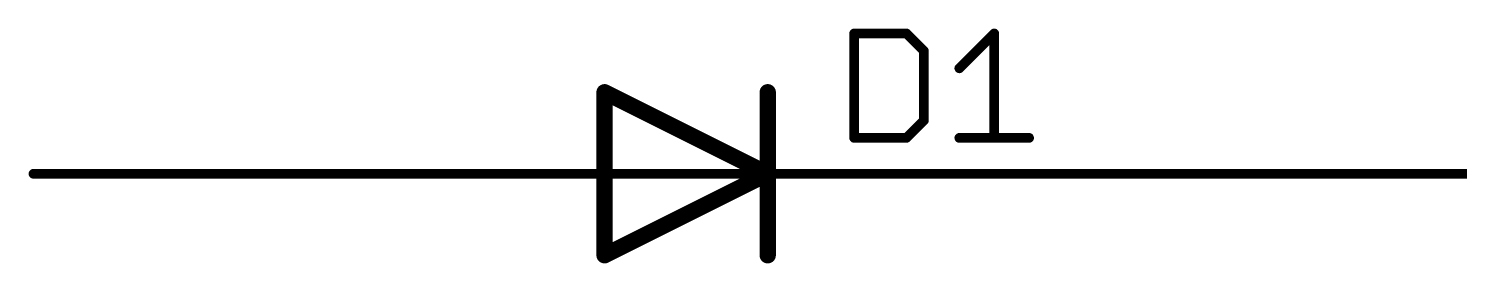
# Model space of a CAD drawing. Extents: x -31 to 132, y -51 to 79.
# Drawn here: x -30.56 to -8.28, y 24 to 27.66 of the extents above; entities that cross this region are included whole.
import ezdxf

# ---------------------------------------------------------------- set-up
doc = ezdxf.new("R2010")
doc.units = 0
for name, color, linetype in [('91', 82, 'CONTINUOUS'), ('94', 22, 'CONTINUOUS'), ('95', 253, 'CONTINUOUS')]:
    doc.layers.add(name, color=color, linetype=linetype)

msp = doc.modelspace()

# ---------------------------------------------------------------- linework, layer by layer
at = {"layer": '91', "const_width": 0.1524}
for points in [[(-30.48, 25.4), (-22.86, 25.4)], [(-17.78, 25.4), (10.16, 25.4)]]:
    msp.add_lwpolyline(points, dxfattribs=at)
at = {"layer": '91', "const_width": 0.0762}
for points in [[(-30.48, 25.4381, 1), (-30.48, 25.3619)], [(-22.86, 25.3619, 1), (-22.86, 25.4381)], [(-17.78, 25.4381, 1), (-17.78, 25.3619)]]:
    msp.add_lwpolyline(points, format="xyb", dxfattribs=at)
at = {"layer": '94'}
for points, const_width in [([(-19.05, 25.4), (-21.59, 26.67)], 0.254), ([(-21.59, 26.67), (-21.59, 24.13)], 0.254), ([(-19.05, 26.67), (-19.05, 25.4)], 0.254), ([(-22.86, 25.4), (-20.32, 25.4)], 0.1524), ([(-21.59, 24.13), (-19.05, 25.4)], 0.254), ([(-17.78, 25.4), (-20.32, 25.4)], 0.1524), ([(-19.05, 25.4), (-19.05, 24.13)], 0.254)]:
    msp.add_lwpolyline(points, dxfattribs=dict(at, const_width=const_width))
for points, const_width in [([(-21.5616, 26.7268, 1), (-21.6184, 26.6132)], 0.127), ([(-21.5265, 26.67, 1), (-21.6535, 26.67)], 0.127), ([(-18.9865, 26.67, 1), (-19.1135, 26.67)], 0.127), ([(-22.86, 25.4381, 1), (-22.86, 25.3619)], 0.0762), ([(-20.32, 25.4381, 1), (-20.32, 25.3619)], 0.0762), ([(-20.32, 25.3619, 1), (-20.32, 25.4381)], 0.0762), ([(-18.9865, 25.4, 1), (-19.1135, 25.4)], 0.127), ([(-19.1135, 25.4, 1), (-18.9865, 25.4)], 0.127), ([(-19.0216, 25.3432, 1), (-19.0784, 25.4568)], 0.127), ([(-19.0784, 25.3432, 1), (-19.0216, 25.4568)], 0.127), ([(-17.78, 25.3619, 1), (-17.78, 25.4381)], 0.0762), ([(-21.6184, 24.1868, 1), (-21.5616, 24.0732)], 0.127), ([(-21.6535, 24.13, 1), (-21.5265, 24.13)], 0.127), ([(-19.1135, 24.13, 1), (-18.9865, 24.13)], 0.127)]:
    msp.add_lwpolyline(points, format="xyb", dxfattribs=dict(at, const_width=const_width))
at = {"layer": '95', "const_width": 0.1524}
for points in [[(-17.7038, 27.5858), (-17.7038, 25.9588)], [(-16.8903, 27.5858), (-17.7038, 27.5858)], [(-16.6191, 27.3146), (-16.8903, 27.5858)], [(-16.0666, 27.0435), (-15.5243, 27.5858)], [(-15.5243, 27.5858), (-15.5243, 25.9588)], [(-16.6191, 26.23), (-16.6191, 27.3146)], [(-16.8903, 25.9588), (-16.6191, 26.23)], [(-17.7038, 25.9588), (-16.8903, 25.9588)], [(-16.0666, 25.9588), (-14.982, 25.9588)]]:
    msp.add_lwpolyline(points, dxfattribs=at)
at = {"layer": '95', "const_width": 0.0762}
for points in [[(-17.6657, 27.5858, 1), (-17.7419, 27.5858)], [(-17.7038, 27.6239, 1), (-17.7038, 27.5477)], [(-16.8634, 27.6127, 1), (-16.9172, 27.5588)], [(-16.8903, 27.5477, 1), (-16.8903, 27.6239)], [(-15.4862, 27.5858, 1), (-15.5624, 27.5858)], [(-15.4974, 27.5588, 1), (-15.5513, 27.6127)], [(-16.581, 27.3146, 1), (-16.6572, 27.3146)], [(-16.6461, 27.2877, 1), (-16.5922, 27.3416)], [(-16.0936, 27.0704, 1), (-16.0397, 27.0165)], [(-16.5922, 26.203, 1), (-16.6461, 26.2569)], [(-16.6572, 26.23, 1), (-16.581, 26.23)], [(-17.7038, 25.9969, 1), (-17.7038, 25.9207)], [(-17.7419, 25.9588, 1), (-17.6657, 25.9588)], [(-16.9172, 25.9857, 1), (-16.8634, 25.9319)], [(-16.8903, 25.9207, 1), (-16.8903, 25.9969)], [(-16.0666, 25.9969, 1), (-16.0666, 25.9207)], [(-15.5624, 25.9588, 1), (-15.4862, 25.9588)], [(-14.982, 25.9207, 1), (-14.982, 25.9969)]]:
    msp.add_lwpolyline(points, format="xyb", dxfattribs=at)

doc.saveas('drawing.dxf')
